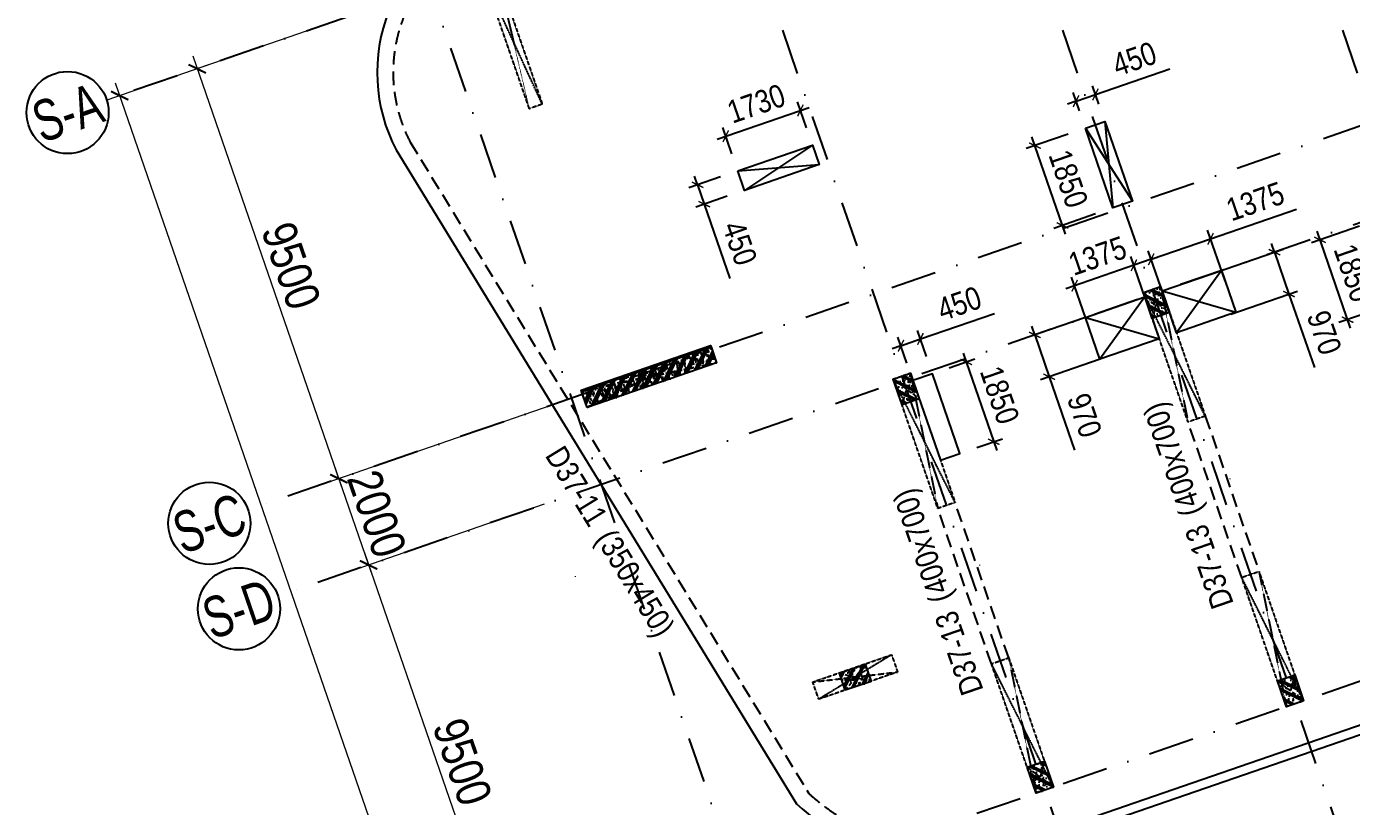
# Model space of a CAD drawing. Header units: millimetres. Extents: x -159515 to 1327256, y -225156 to 138737.
# Drawn here: x 619639 to 648669, y -15410 to 1680 of the extents above; entities that cross this region are included whole.
import ezdxf
from ezdxf.enums import TextEntityAlignment as Align

# ---------------------------------------------------------------- set-up
doc = ezdxf.new("R2010")
doc.units = ezdxf.units.MM
doc.header["$MEASUREMENT"] = 0
for name, pattern in [('DASHDOT', [1, 0.5, -0.25, 0, -0.25]), ('DASHED', [4.5, 3, -1.5]), ('HIDDEN', [0.375, 0.25, -0.125])]:
    doc.linetypes.add(name, pattern=pattern)
for name, color, linetype in [('ccu11-Khuat', 9, 'DASHED'), ('ccu11-Manh', 8, 'Continuous'), ('ccu11-Thay', 7, 'Continuous'), ('ccu12-Text', 31, 'Continuous'), ('KC2-DIM', 251, 'Continuous'), ('KT-Luoi truc South Tower', 8, 'DASHDOT'), ('ST_MBDV Cot vach 220805$0$AUDIT_I_220805193045-1', 50, 'Continuous'), ('ST_MBDV Cot vach 220805$0$AUDIT_I_220805193045-5', 6, 'Continuous'), ('Xref_ST_MBDV Cot vach 30.7.2022|Xref_ST_MBDV Cot vach 30.7.2022|Xref_ST_MBDV Cot vach 30.7.2022|Xref_ST_MBDV Cot vach 30.7.2022|KC-Betong', 6, 'Continuous')]:
    doc.layers.add(name, color=color, linetype=linetype)
doc.layers.add('ccu12-Tencaukien', color=9, linetype='Continuous', lineweight=15)
doc.layers.add('KT-Kich thuoc', color=159, linetype='Continuous', lineweight=18)
doc.styles.add('Arial Narrow', font='ARIALN.TTF')
doc.styles.add('ST_MBDV Cot vach 220805$0$HBA-Text', font='GOTHIC.TTF')
doc.dimstyles.new('ccu12-200', dxfattribs={"dimscale": 200, "dimtxt": 2.5, "dimasz": 1, "dimexe": 1, "dimexo": 2, "dimgap": 1, "dimtad": 1, "dimdec": 0, "dimrnd": 5, "dimdsep": 46, "dimtxsty": 'Arial Narrow', "dimblk": 'ARCHTICK', "dimcen": -1, "dimdle": 1, "dimclrd": 256, "dimclre": 256, "dimclrt": 3, "dimadec": 0, "dimazin": 2, "dimtfac": 0.1, "dimtdec": 0, "dimtmove": 0, "dimatfit": 1, "dimldrblk": 'ARCHTICK', "dimfxl": 1, "dimtvp": 0.833333, "dimtolj": 1, "dimtzin": 12, "dimarcsym": 0})
doc.dimstyles.new('CCU_1-300', dxfattribs={"dimscale": 300, "dimtxt": 2.5, "dimasz": 1, "dimexe": 1, "dimexo": 2, "dimgap": 0.5, "dimtad": 1, "dimdec": 0, "dimdsep": 46, "dimtxsty": 'Arial Narrow', "dimblk": 'ARCHTICK', "dimcen": -1, "dimdle": 1, "dimclrd": 256, "dimclre": 256, "dimclrt": 3, "dimadec": 0, "dimazin": 2, "dimtfac": 0.1, "dimtdec": 0, "dimtix": 1, "dimtmove": 2, "dimatfit": 1, "dimfxl": 1, "dimtvp": 0.833333, "dimtolj": 1, "dimtzin": 12, "dimarcsym": 0})

# ---------------------------------------------------------------- blocks, each defined once
blk = doc.blocks.new('_ArchTick')
at = {"color": 0, "const_width": 0.15}
blk.add_lwpolyline([(-0.5, -0.5), (0.5, 0.5)], dxfattribs=at)
blk = doc.blocks.new('*D422')
at = {"layer": 'Defpoints', "color": 0, "transparency": 16777216}
for p in [(-107244, 41911, 0), (-103322, 33214, 0), (-108556, 31407)]:
    blk.add_point(p, dxfattribs=at)
at = {"layer": 'KT-Kich thuoc', "lineweight": -2, "transparency": 16777216}
for p, q in [((-107811, 41715), (-111940, 40289)), ((-111755, 40671), (-108459, 31124)), ((-103889, 33019), (-108840, 31309))]:
    blk.add_line(p, q, dxfattribs=at)
at = {"layer": 'KT-Kich thuoc', "lineweight": -2, "transparency": 16777216, "xscale": 300, "yscale": 300, "zscale": 300}
for p, rotation in [((-111657, 40387), 109.0471379637702), ((-108556, 31407), 289.0471379637702)]:
    blk.add_blockref('_ArchTick', p, dxfattribs=dict(at, rotation=rotation))
at = {"layer": 'KT-Kich thuoc', "color": 3, "transparency": 16777216, "insert": (-109603, 36071), "char_height": 750, "attachment_point": 5, "rotation": 289.0471, "style": 'Arial Narrow'}
blk.add_mtext('\\A1;9500', dxfattribs=at)
blk = doc.blocks.new('*D423')
at = {"layer": 'Defpoints', "color": 0, "transparency": 16777216}
for p in [(-103491, 31041, 0), (-99707, 22296), (-104803, 20537)]:
    blk.add_point(p, dxfattribs=at)
at = {"layer": 'KT-Kich thuoc', "lineweight": -2, "transparency": 16777216}
for p, q in [((-104058, 30845), (-108187, 29419)), ((-108002, 29801), (-104706, 20253)), ((-100274, 22101), (-105087, 20439))]:
    blk.add_line(p, q, dxfattribs=at)
at = {"layer": 'KT-Kich thuoc', "lineweight": -2, "transparency": 16777216, "xscale": 300, "yscale": 300, "zscale": 300}
for p, rotation in [((-107904, 29517), 109.0471379637702), ((-104803, 20537), 289.0471379637702)]:
    blk.add_blockref('_ArchTick', p, dxfattribs=dict(at, rotation=rotation))
at = {"layer": 'KT-Kich thuoc', "color": 3, "transparency": 16777216, "insert": (-105850, 25201), "char_height": 750, "attachment_point": 5, "rotation": 289.0471, "style": 'Arial Narrow'}
blk.add_mtext('\\A1;9500', dxfattribs=at)
blk = doc.blocks.new('*D424')
at = {"layer": 'Defpoints', "color": 0, "transparency": 16777216}
for p in [(-104143, 32931, 0), (-103491, 31041, 0), (-107904, 29517)]:
    blk.add_point(p, dxfattribs=at)
at = {"layer": 'KT-Kich thuoc', "lineweight": -2, "transparency": 16777216}
for p, q in [((-104711, 32735), (-108840, 31310)), ((-108557, 31407), (-108654, 31691)), ((-108557, 31407), (-107904, 29517)), ((-104058, 30845), (-108187, 29419)), ((-107904, 29517), (-107806, 29233))]:
    blk.add_line(p, q, dxfattribs=at)
at = {"layer": 'KT-Kich thuoc', "lineweight": -2, "transparency": 16777216, "xscale": 300, "yscale": 300, "zscale": 300}
for p, rotation in [((-108557, 31407), 289.0471379637702), ((-107904, 29517), 109.0471379637702)]:
    blk.add_blockref('_ArchTick', p, dxfattribs=dict(at, rotation=rotation))
at = {"layer": 'KT-Kich thuoc', "color": 3, "transparency": 16777216, "insert": (-107726, 30636), "char_height": 750, "attachment_point": 5, "rotation": 289.0471, "style": 'Arial Narrow'}
blk.add_mtext('\\A1;2000', dxfattribs=at)
blk = doc.blocks.new('ST_MBDV Cot vach 220805$0$GRID-SYM-flat-103')
at = {"layer": 'ST_MBDV Cot vach 220805$0$AUDIT_I_220805193045-1'}
blk.add_circle((0, 0, 0), 900, dxfattribs=at)
at = {"layer": 'ST_MBDV Cot vach 220805$0$AUDIT_I_220805193045-1', "style": 'ST_MBDV Cot vach 220805$0$HBA-Text'}
blk.add_attdef('GRID', text='', height=900, rotation=19.0471, dxfattribs=at).set_placement((0, 0, 0), align=Align.MIDDLE_CENTER)
blk = doc.blocks.new('*D430')
at = {"layer": 'Defpoints', "color": 0, "transparency": 16777216}
for p in [(-110864, 40661, 0), (-91942, -3636), (-97678, -5616)]:
    blk.add_point(p, dxfattribs=at)
at = {"layer": 'KT-Kich thuoc', "lineweight": -2, "transparency": 16777216}
for p, q in [((-111431, 40465), (-113642, 39702)), ((-113456, 40083), (-97581, -5900)), ((-92509, -3831), (-97962, -5714))]:
    blk.add_line(p, q, dxfattribs=at)
at = {"layer": 'KT-Kich thuoc', "lineweight": -2, "transparency": 16777216, "xscale": 300, "yscale": 300, "zscale": 300}
for p, rotation in [((-113358, 39800), 109.0471379637702), ((-97678, -5616), 289.0471379637702)]:
    blk.add_blockref('_ArchTick', p, dxfattribs=dict(at, rotation=rotation))
at = {"layer": 'KT-Kich thuoc', "color": 3, "transparency": 16777216, "insert": (-105015, 17266), "char_height": 750, "attachment_point": 5, "rotation": 289.0471, "style": 'Arial Narrow'}
blk.add_mtext('\\A1;48047', dxfattribs=at)
blk = doc.blocks.new('*U192')
at = {"layer": 'ccu12-Tencaukien', "color": 8, "ltscale": 10000}
blk.add_line((361, -155), (354, -155), dxfattribs=at)
at = {"layer": 'ccu12-Text', "color": 2, "style": 'Arial Narrow', "width": 0.8}
blk.add_attdef('SH', text='', height=300, dxfattribs=at).set_placement((276, 6), align=Align.BOTTOM_RIGHT)
at = {"layer": 'ccu12-Text', "color": 31, "style": 'Arial Narrow', "width": 0.8}
for tag, p in [('(', (508, -75)), ('KT', (633, -75)), (')', (963, -75))]:
    blk.add_attdef(tag, text='', height=250, dxfattribs=at).set_placement(p, align=Align.BOTTOM_LEFT)
blk = doc.blocks.new('*D217')
at = {"layer": 'Defpoints', "color": 0, "transparency": 16777216}
for p in [(636595, -159), (636858, -921), (635222, -1485)]:
    blk.add_point(p, dxfattribs=at)
at = {"layer": 'KC2-DIM', "lineweight": -2, "transparency": 16777216}
for p, q in [((636727, -543), (636529, 30)), ((634770, -789), (636784, -94)), ((635092, -1107), (634894, -534))]:
    blk.add_line(p, q, dxfattribs=at)
at = {"layer": 'KC2-DIM', "lineweight": -2, "transparency": 16777216, "xscale": 200, "yscale": 200, "zscale": 200}
for p, rotation in [((636595, -159), 19.04713796592658), ((634959, -723), 199.0471379659266)]:
    blk.add_blockref('_ArchTick', p, dxfattribs=dict(at, rotation=rotation))
at = {"layer": 'KC2-DIM', "color": 3, "transparency": 16777216, "insert": (635628, -11), "char_height": 500, "attachment_point": 5, "rotation": 19.0471, "style": 'Arial Narrow'}
blk.add_mtext('\\A1;1730', dxfattribs=at)
blk = doc.blocks.new('*D218')
at = {"layer": 'Defpoints', "color": 0, "transparency": 16777216}
for p in [(635222, -1485), (635369, -1911), (634490, -2214)]:
    blk.add_point(p, dxfattribs=at)
at = {"layer": 'KC2-DIM', "lineweight": -2, "transparency": 16777216}
for p, q in [((634844, -1616), (634154, -1854)), ((634343, -1789), (634278, -1600)), ((634343, -1789), (634490, -2214)), ((634991, -2041), (634301, -2280)), ((634490, -2214), (635051, -3841))]:
    blk.add_line(p, q, dxfattribs=at)
at = {"layer": 'KC2-DIM', "lineweight": -2, "transparency": 16777216, "xscale": 200, "yscale": 200, "zscale": 200}
for p, rotation in [((634343, -1789), 289.0471379659198), ((634490, -2214), 109.0471379659198)]:
    blk.add_blockref('_ArchTick', p, dxfattribs=dict(at, rotation=rotation))
at = {"layer": 'KC2-DIM', "color": 3, "transparency": 16777216, "insert": (635266, -3068), "char_height": 500, "attachment_point": 5, "rotation": 289.0471, "style": 'Arial Narrow'}
blk.add_mtext('\\A1;450', dxfattribs=at)
blk = doc.blocks.new('*D219')
at = {"layer": 'Defpoints', "color": 0, "transparency": 16777216}
for p in [(639224, -5167), (639060, -6073, 0), (639486, -5926, 0)]:
    blk.add_point(p, dxfattribs=at)
at = {"layer": 'KC2-DIM', "lineweight": -2, "transparency": 16777216}
for p, q in [((639224, -5167), (640850, -4606)), ((638930, -5695), (638733, -5125)), ((638798, -5314), (639224, -5167)), ((639355, -5548), (639158, -4978)), ((638798, -5314), (638609, -5379))]:
    blk.add_line(p, q, dxfattribs=at)
at = {"layer": 'KC2-DIM', "lineweight": -2, "transparency": 16777216, "xscale": 200, "yscale": 200, "zscale": 200}
for p, rotation in [((638798, -5314), 19.04713796592388), ((639224, -5167), 199.0471379659238)]:
    blk.add_blockref('_ArchTick', p, dxfattribs=dict(at, rotation=rotation))
at = {"layer": 'KC2-DIM', "color": 3, "transparency": 16777216, "insert": (640077, -4391), "char_height": 500, "attachment_point": 5, "rotation": 19.0471, "style": 'Arial Narrow'}
blk.add_mtext('\\A1;450', dxfattribs=at)
blk = doc.blocks.new('*D220')
at = {"layer": 'Defpoints', "color": 0, "transparency": 16777216}
for p in [(639478, -5929, 0), (640832, -7419), (640082, -7678, 0)]:
    blk.add_point(p, dxfattribs=at)
at = {"layer": 'KC2-DIM', "lineweight": -2, "transparency": 16777216}
for p, q in [((640163, -5481), (640897, -7608)), ((639856, -5799), (640417, -5605)), ((640460, -7547), (641021, -7354))]:
    blk.add_line(p, q, dxfattribs=at)
at = {"layer": 'KC2-DIM', "lineweight": -2, "transparency": 16777216, "xscale": 200, "yscale": 200, "zscale": 200}
for p, rotation in [((640228, -5670), 109.0471379659247), ((640832, -7419), 289.0471379659247)]:
    blk.add_blockref('_ArchTick', p, dxfattribs=dict(at, rotation=rotation))
at = {"layer": 'KC2-DIM', "color": 3, "transparency": 16777216, "insert": (640960, -6396), "char_height": 500, "attachment_point": 5, "rotation": 289.0471, "style": 'Arial Narrow'}
blk.add_mtext('\\A1;1850', dxfattribs=at)
blk = doc.blocks.new('*D221')
at = {"layer": 'Defpoints', "color": 0, "transparency": 16777216}
for p in [(642603, -4001), (644282, -4650, 0), (642982, -5099, 0)]:
    blk.add_point(p, dxfattribs=at)
at = {"layer": 'KC2-DIM', "lineweight": -2, "transparency": 16777216}
for p, q in [((644151, -4272), (643837, -3363)), ((644091, -3487), (642414, -4066)), ((642851, -4721), (642538, -3811))]:
    blk.add_line(p, q, dxfattribs=at)
at = {"layer": 'KC2-DIM', "lineweight": -2, "transparency": 16777216, "xscale": 200, "yscale": 200, "zscale": 200}
for p, rotation in [((643902, -3552), 19.04713796592421), ((642603, -4001), 199.0471379659242)]:
    blk.add_blockref('_ArchTick', p, dxfattribs=dict(at, rotation=rotation))
at = {"layer": 'KC2-DIM', "color": 3, "transparency": 16777216, "insert": (643104, -3346), "char_height": 500, "attachment_point": 5, "rotation": 19.0471, "style": 'Arial Narrow'}
blk.add_mtext('\\A1;1375', dxfattribs=at)
blk = doc.blocks.new('*D222')
at = {"layer": 'Defpoints', "color": 0, "transparency": 16777216}
for p in [(645581, -2973), (646030, -4274), (644730, -4723, 0)]:
    blk.add_point(p, dxfattribs=at)
at = {"layer": 'KC2-DIM', "lineweight": -2, "transparency": 16777216}
for p, q in [((645581, -2973), (647461, -2324)), ((645899, -3896), (645515, -2784)), ((644281, -3421), (645581, -2973)), ((644281, -3421), (644092, -3487)), ((644599, -4345), (644215, -3232))]:
    blk.add_line(p, q, dxfattribs=at)
at = {"layer": 'KC2-DIM', "lineweight": -2, "transparency": 16777216, "xscale": 200, "yscale": 200, "zscale": 200}
for p, rotation in [((645581, -2973), 199.0434655919192), ((644281, -3421), 19.04346559191923)]:
    blk.add_blockref('_ArchTick', p, dxfattribs=dict(at, rotation=rotation))
at = {"layer": 'KC2-DIM', "color": 3, "transparency": 16777216, "insert": (646561, -2153), "char_height": 500, "attachment_point": 5, "rotation": 19.0435, "style": 'Arial Narrow'}
blk.add_mtext('\\A1;1375', dxfattribs=at)
blk = doc.blocks.new('*D223')
at = {"layer": 'Defpoints', "color": 0, "transparency": 16777216}
for p in [(643220, -4564, 0), (643537, -5480, 0), (642046, -5995)]:
    blk.add_point(p, dxfattribs=at)
at = {"layer": 'KC2-DIM', "lineweight": -2, "transparency": 16777216}
for p, q in [((642842, -4694), (641541, -5143)), ((641730, -5078), (641664, -4889)), ((641730, -5078), (642046, -5995)), ((643159, -5611), (641857, -6060)), ((642046, -5995), (642602, -7606))]:
    blk.add_line(p, q, dxfattribs=at)
at = {"layer": 'KC2-DIM', "lineweight": -2, "transparency": 16777216, "xscale": 200, "yscale": 200, "zscale": 200}
for p, rotation in [((641730, -5078), 289.0434655932223), ((642046, -5995), 109.0434655932223)]:
    blk.add_blockref('_ArchTick', p, dxfattribs=dict(at, rotation=rotation))
at = {"layer": 'KC2-DIM', "color": 3, "transparency": 16777216, "insert": (642820, -6841), "char_height": 500, "attachment_point": 5, "rotation": 289.0435, "style": 'Arial Narrow'}
blk.add_mtext('\\A1;970', dxfattribs=at)
blk = doc.blocks.new('*D224')
at = {"layer": 'Defpoints', "color": 0, "transparency": 16777216}
for p in [(645333, -3835), (647299, -4182), (645649, -4751)]:
    blk.add_point(p, dxfattribs=at)
at = {"layer": 'KC2-DIM', "lineweight": -2, "transparency": 16777216}
for p, q in [((646982, -3265), (646917, -3076)), ((645711, -3704), (647171, -3200)), ((646982, -3265), (647299, -4182)), ((646027, -4621), (647488, -4117)), ((647299, -4182), (647855, -5793))]:
    blk.add_line(p, q, dxfattribs=at)
at = {"layer": 'KC2-DIM', "lineweight": -2, "transparency": 16777216, "xscale": 200, "yscale": 200, "zscale": 200}
for p, rotation in [((646982, -3265), 289.0387238998383), ((647299, -4182), 109.0387238998384)]:
    blk.add_blockref('_ArchTick', p, dxfattribs=dict(at, rotation=rotation))
at = {"layer": 'KC2-DIM', "color": 3, "transparency": 16777216, "insert": (648072, -5028), "char_height": 500, "attachment_point": 5, "rotation": 289.0387, "style": 'Arial Narrow'}
blk.add_mtext('\\A1;970', dxfattribs=at)
blk = doc.blocks.new('*D225')
at = {"layer": 'Defpoints', "color": 0, "transparency": 16777216}
for p in [(649222, -2566, 0), (647979, -2995), (649826, -4314, 0)]:
    blk.add_point(p, dxfattribs=at)
at = {"layer": 'KC2-DIM', "lineweight": -2, "transparency": 16777216}
for p, q in [((648844, -2696), (647790, -3060)), ((648648, -4933), (647914, -2806)), ((649448, -4445), (648394, -4809))]:
    blk.add_line(p, q, dxfattribs=at)
at = {"layer": 'KC2-DIM', "lineweight": -2, "transparency": 16777216, "xscale": 200, "yscale": 200, "zscale": 200}
for p, rotation in [((647979, -2995), 109.047137965923), ((648583, -4744), 289.047137965923)]:
    blk.add_blockref('_ArchTick', p, dxfattribs=dict(at, rotation=rotation))
at = {"layer": 'KC2-DIM', "color": 3, "transparency": 16777216, "insert": (648711, -3721), "char_height": 500, "attachment_point": 5, "rotation": 289.0471, "style": 'Arial Narrow'}
blk.add_mtext('\\A1;1850', dxfattribs=at)
blk = doc.blocks.new('*U216')
h = blk.add_hatch()
h.set_pattern_fill('VATLIEU04', color=250, scale=40, style=0, pattern_type=2)
h.set_pattern_definition([(50, (-580, 3050), (286.904, -25.101), [30, -330]), (355, (-580, 3050), (-55.5, 300.877), [24, -264]), (100.451, (-556.1, 3047.9), (231.404, 275.776), [25.496, -280.457]), (46.184, (-580, 3130), (426.896, -66.208), [45, -495]), (96.636, (-544.43, 3124.5), (373.865, 389.647), [38.244, -420.685]), (351.184, (-580, 3130), (373.865, 389.65), [36, -396]), (21, (-540, 3110), (238.763, -161.048), [30, -330]), (326, (-540, 3110), (97.326, 290.06), [24, -264]), (71.451, (-520.1, 3096.58), (336.09, 129.012), [25.496, -280.457]), (37.5, (-580, 3050), (4.864, 133.1575), [0, -260.8, 0, -268, 0, -265]), (7.5, (-580, 3050), (105.228, 157.7647), [0, -152.8, 0, -254.8, 0, -101]), (327.5, (-669.2, 3050), (213.529, -9.022), [0, -100, 0, -312, 0, -414]), (317.5, (-709.2, 3050), (233.274, 40.042), [0, -130, 0, -207.2, 0, -294]), (45, (-580, 3050), (-120.208, 120.208), []), (45, (-580, 3099), (-120.208, 120.208), [])])
h.paths.add_polyline_path([(-475, -475), (-105, -475), (-105, 2525), (-475, 2525)])
at = {"color": 6, "ltscale": 0.25}
blk.add_lwpolyline([(-475, -475), (-105, -475), (-105, 2525), (-475, 2525)], close=True, dxfattribs=at)
at = {"layer": 'Defpoints', "linetype": 'ByBlock', "ltscale": 30}
for p, q in [((-105, -475), (-475, 2525)), ((-475, -475), (-105, 2525))]:
    blk.add_line(p, q, dxfattribs=at)
blk = doc.blocks.new('*U210')
h = blk.add_hatch()
h.set_pattern_fill('VATLIEU04', color=250, scale=40, style=0, pattern_type=2)
h.set_pattern_definition([(50, (-550, 650.03), (286.904, -25.1), [30, -330]), (355, (-550, 650.03), (-55.5, 300.88), [24, -264]), (100.451, (-526.1, 647.93), (231.404, 275.776), [25.496, -280.457]), (46.184, (-550, 730.03), (426.9, -66.21), [45, -495]), (96.636, (-514.43, 724.5), (373.87, 389.65), [38.24, -420.69]), (351.184, (-550, 730.03), (373.86, 389.65), [36, -396]), (21, (-510, 710.03), (238.763, -161.048), [30, -330]), (326, (-510, 710.03), (97.326, 290.06), [24, -264]), (71.451, (-490.1, 696.6), (336.09, 129.01), [25.496, -280.457]), (37.5, (-550, 650.03), (4.864, 133.1575), [0, -260.8, 0, -268, 0, -265]), (7.5, (-550, 650.03), (105.228, 157.765), [0, -152.8, 0, -254.8, 0, -101]), (327.5, (-639.2, 650.03), (213.529, -9.022), [0, -100, 0, -312, 0, -414]), (317.5, (-679.2, 650.03), (233.274, 40.042), [0, -130, 0, -207.2, 0, -294]), (45, (-550, 650.03), (-120.208, 120.208), []), (45, (-550, 699.03), (-120.208, 120.208), [])])
h.paths.add_polyline_path([(-475, -475), (-75, -475), (-75, 125), (-475, 125)])
at = {"color": 6, "ltscale": 0.25}
blk.add_lwpolyline([(-475, -475), (-75, -475), (-75, 125), (-475, 125)], close=True, dxfattribs=at)
at = {"layer": 'Defpoints', "linetype": 'ByBlock', "ltscale": 30}
for p, q in [((-75, -475), (-475, 125)), ((-475, -475), (-75, 125))]:
    blk.add_line(p, q, dxfattribs=at)
blk = doc.blocks.new('*U208')
h = blk.add_hatch()
h.set_pattern_fill('VATLIEU04', color=250, scale=40, style=0, pattern_type=2)
h.set_pattern_definition([(50, (-550, 650.03), (286.904, -25.1), [30, -330]), (355, (-550, 650.03), (-55.5, 300.88), [24, -264]), (100.451, (-526.1, 647.93), (231.404, 275.776), [25.496, -280.457]), (46.184, (-550, 730.03), (426.9, -66.21), [45, -495]), (96.636, (-514.43, 724.5), (373.87, 389.65), [38.24, -420.69]), (351.184, (-550, 730.03), (373.86, 389.65), [36, -396]), (21, (-510, 710.03), (238.763, -161.048), [30, -330]), (326, (-510, 710.03), (97.326, 290.06), [24, -264]), (71.451, (-490.1, 696.6), (336.09, 129.01), [25.496, -280.457]), (37.5, (-550, 650.03), (4.864, 133.1575), [0, -260.8, 0, -268, 0, -265]), (7.5, (-550, 650.03), (105.228, 157.765), [0, -152.8, 0, -254.8, 0, -101]), (327.5, (-639.2, 650.03), (213.529, -9.022), [0, -100, 0, -312, 0, -414]), (317.5, (-679.2, 650.03), (233.274, 40.042), [0, -130, 0, -207.2, 0, -294]), (45, (-550, 650.03), (-120.208, 120.208), []), (45, (-550, 699.03), (-120.208, 120.208), [])])
h.paths.add_polyline_path([(-475, -475), (-75, -475), (-75, 125), (-475, 125)])
at = {"color": 6, "ltscale": 0.25}
blk.add_lwpolyline([(-475, -475), (-75, -475), (-75, 125), (-475, 125)], close=True, dxfattribs=at)
at = {"layer": 'Defpoints', "linetype": 'ByBlock', "ltscale": 30}
for p, q in [((-75, -475), (-475, 125)), ((-475, -475), (-75, 125))]:
    blk.add_line(p, q, dxfattribs=at)
blk = doc.blocks.new('*U197')
h = blk.add_hatch()
h.set_pattern_fill('VATLIEU04', color=250, scale=40, style=0, pattern_type=2)
h.set_pattern_definition([(50, (-550, 650.2), (286.904, -25.1), [30, -330]), (355, (-550, 650.2), (-55.5, 300.88), [24, -264]), (100.451, (-526.1, 648.1), (231.404, 275.776), [25.496, -280.457]), (46.184, (-550, 730.2), (426.9, -66.21), [45, -495]), (96.636, (-514.43, 724.67), (373.87, 389.65), [38.24, -420.69]), (351.184, (-550, 730.2), (373.86, 389.65), [36, -396]), (21, (-510, 710.2), (238.763, -161.048), [30, -330]), (326, (-510, 710.2), (97.326, 290.06), [24, -264]), (71.451, (-490.1, 696.77), (336.09, 129.01), [25.496, -280.457]), (37.5, (-550, 650.19), (4.864, 133.1575), [0, -260.8, 0, -268, 0, -265]), (7.5, (-550, 650.19), (105.228, 157.765), [0, -152.8, 0, -254.8, 0, -101]), (327.5, (-639.2, 650.19), (213.529, -9.022), [0, -100, 0, -312, 0, -414]), (317.5, (-679.2, 650.2), (233.274, 40.042), [0, -130, 0, -207.2, 0, -294]), (45, (-550, 650.19), (-120.208, 120.208), []), (45, (-550, 699.19), (-120.208, 120.208), [])])
h.paths.add_polyline_path([(-475, -475), (-75, -475), (-75, 125), (-475, 125)])
at = {"color": 6, "ltscale": 0.25}
blk.add_lwpolyline([(-475, -475), (-75, -475), (-75, 125), (-475, 125)], close=True, dxfattribs=at)
at = {"layer": 'Defpoints', "linetype": 'ByBlock', "ltscale": 30}
for p, q in [((-75, -475), (-475, 125)), ((-475, -475), (-75, 125))]:
    blk.add_line(p, q, dxfattribs=at)
blk = doc.blocks.new('*U391')
at = {"color": 6, "linetype": 'HIDDEN', "ltscale": 10}
for p, q in [((-75, 2525), (-475, -475)), ((-75, -475), (-475, 2525))]:
    blk.add_line(p, q, dxfattribs=at)
blk.add_lwpolyline([(-475, -475), (-75, -475), (-75, 2525), (-475, 2525)], close=True, dxfattribs=at)
blk = doc.blocks.new('*U951')
h = blk.add_hatch()
h.set_pattern_fill('VATLIEU04', color=250, scale=40, style=0, pattern_type=2)
h.set_pattern_definition([(50, (-550, 3050), (286.904, -25.101), [30, -330]), (355, (-550, 3050), (-55.5, 300.877), [24, -264]), (100.451, (-526.1, 3047.9), (231.404, 275.776), [25.496, -280.457]), (46.184, (-550, 3130), (426.896, -66.208), [45, -495]), (96.636, (-514.43, 3124.5), (373.865, 389.647), [38.244, -420.685]), (351.184, (-550, 3130), (373.865, 389.65), [36, -396]), (21, (-510, 3110), (238.763, -161.048), [30, -330]), (326, (-510, 3110), (97.326, 290.06), [24, -264]), (71.451, (-490.1, 3096.58), (336.09, 129.012), [25.496, -280.457]), (37.5, (-550, 3050), (4.864, 133.1575), [0, -260.8, 0, -268, 0, -265]), (7.5, (-550, 3050), (105.228, 157.7647), [0, -152.8, 0, -254.8, 0, -101]), (327.5, (-639.2, 3050), (213.529, -9.022), [0, -100, 0, -312, 0, -414]), (317.5, (-679.2, 3050), (233.274, 40.042), [0, -130, 0, -207.2, 0, -294]), (45, (-550, 3050), (-120.208, 120.208), []), (45, (-550, 3099), (-120.208, 120.208), [])])
h.paths.add_polyline_path([(-475, -475), (-75, -475), (-75, 2525), (-475, 2525)])
at = {"color": 6, "ltscale": 0.25}
blk.add_lwpolyline([(-475, -475), (-75, -475), (-75, 2525), (-475, 2525)], close=True, dxfattribs=at)
at = {"layer": 'Defpoints', "linetype": 'ByBlock', "ltscale": 30}
for p, q in [((-75, -475), (-475, 2525)), ((-475, -475), (-75, 2525))]:
    blk.add_line(p, q, dxfattribs=at)
blk = doc.blocks.new('*U377')
at = {"color": 6, "linetype": 'HIDDEN', "ltscale": 10}
for p, q in [((-175, 2525), (-475, -475)), ((-175, -475), (-475, 2525))]:
    blk.add_line(p, q, dxfattribs=at)
blk.add_lwpolyline([(-475, -475), (-175, -475), (-175, 2525), (-475, 2525)], close=True, dxfattribs=at)
blk = doc.blocks.new('*U372')
at = {"color": 6, "linetype": 'HIDDEN', "ltscale": 10}
for p, q in [((-75, 1352), (-475, -475)), ((-75, -475), (-475, 1352))]:
    blk.add_line(p, q, dxfattribs=at)
blk.add_lwpolyline([(-475, -475), (-75, -475), (-75, 1352), (-475, 1352)], close=True, dxfattribs=at)
blk = doc.blocks.new('*U374')
at = {"color": 6, "linetype": 'HIDDEN', "ltscale": 10}
for p, q in [((-75, 2525), (-475, -475)), ((-75, -475), (-475, 2525))]:
    blk.add_line(p, q, dxfattribs=at)
blk.add_lwpolyline([(-475, -475), (-75, -475), (-75, 2525), (-475, 2525)], close=True, dxfattribs=at)
blk = doc.blocks.new('*U395')
at = {"color": 6, "linetype": 'HIDDEN', "ltscale": 10}
for p, q in [((-75, 2525), (-475, -475)), ((-75, -475), (-475, 2525))]:
    blk.add_line(p, q, dxfattribs=at)
blk.add_lwpolyline([(-475, -475), (-75, -475), (-75, 2525), (-475, 2525)], close=True, dxfattribs=at)
blk = doc.blocks.new('*U392')
at = {"color": 6, "linetype": 'HIDDEN', "ltscale": 10}
for p, q in [((-75, 2525), (-475, -475)), ((-75, -475), (-475, 2525))]:
    blk.add_line(p, q, dxfattribs=at)
blk.add_lwpolyline([(-475, -475), (-75, -475), (-75, 2525), (-475, 2525)], close=True, dxfattribs=at)
blk = doc.blocks.new('MBCV-T37')
at = {"layer": 'ST_MBDV Cot vach 220805$0$AUDIT_I_220805193045-5', "linetype": 'ByBlock'}
for name, p, xscale, rotation in [('*U208', (-56552, 17719, 0), -1.000000000000001, 199.0471379540016), ('*U210', (-62035, 15826, 0), -1.000000000000001, 199.0471379540016), ('*U197', (-63393, 9903, 0), -1, 289.0471379540016), ('*U197', (-53615, 9212, 0), -1.000000000000001, 199.0471379540016), ('*U197', (-59098, 7319, 0), -1.000000000000001, 199.0471379540016)]:
    blk.add_blockref(name, p, dxfattribs=dict(at, xscale=xscale, rotation=rotation))
at = {"layer": 'ST_MBDV Cot vach 220805$0$AUDIT_I_220805193045-5', "linetype": 'ByBlock', "extrusion": (-1.72044e-08, -5.9383e-09, 1), "xscale": -1, "rotation": 289.0507796949594}
blk.add_blockref('*U216', (-69049, 16102, 0), dxfattribs=at)
at = {"layer": 'Xref_ST_MBDV Cot vach 30.7.2022|Xref_ST_MBDV Cot vach 30.7.2022|Xref_ST_MBDV Cot vach 30.7.2022|Xref_ST_MBDV Cot vach 30.7.2022|KC-Betong', "linetype": 'ByBlock'}
for name, p, xscale, rotation in [('*U377', (-70984, 24585, 0), -1.000000000000001, 199.0471379540016), ('*U374', (-56552, 17719, 0), -1.000000000000001, 199.0471379540016), ('*U391', (-62035, 15826, 0), -1.000000000000001, 199.0471379540016), ('*U395', (-54398, 11480, 0), -1.000000000000001, 199.0471379540016), ('*U372', (-63975, 9708, 0), -1, 289.0471379540017), ('*U392', (-59881, 9587, 0), -1.000000000000001, 199.0471379540016)]:
    blk.add_blockref(name, p, dxfattribs=dict(at, xscale=xscale, rotation=rotation))
at = {"layer": 'Xref_ST_MBDV Cot vach 30.7.2022|Xref_ST_MBDV Cot vach 30.7.2022|Xref_ST_MBDV Cot vach 30.7.2022|Xref_ST_MBDV Cot vach 30.7.2022|KC-Betong', "linetype": 'ByBlock', "extrusion": (-1.72044e-08, -5.9383e-09, 1), "xscale": -1, "rotation": 289.0507796949594}
blk.add_blockref('*U951', (-69049, 16102, 0), dxfattribs=at)
blk = doc.blocks.new('mbkc-t37')
at = {"elevation": 0}
for points in [[(-26286, 27544), (-26287, 27544), (-28875, 34908, 0.338337), (-32749, 36444), (-62185, 26289, 0.459457), (-64225, 21139), (-55456, 6813, 0.279689), (-50490, 5781), (-27772, 13619, 0.204279), (-27706, 13740), (-27482, 14770, -0.275412), (-26755, 15571), (-22342, 17089, -0.414195), (-21181, 16524), (-12852, -7567, 0.319754), (-8032, -11000), (37106, -11000, 0.36531), (42072, -6689, 0.102434), (42063, -5068), (39621, 6403, 0.132611), (38155, 9202, 0.066499), (37024, 10116, 0.137615), (34943, 10700), (9300, 10700)], [(-53502, 5908, 0.161195), (-50556, 5970), (-27901, 13786), (-27678, 14811, -0.274307), (-26816, 15761), (-22407, 17278, -0.414153), (-20992, 16589), (-12663, -7501, 0.319754), (-8032, -10800), (37104, -10800, 0.151467), (39864, -9900)]]:
    blk.add_lwpolyline(points, format="xyb", dxfattribs=at)
at = {"layer": 'ccu11-Khuat', "ltscale": 100}
for p, q in [((-45702, 11774, 0), (-46877, 15177, 0)), ((-46499, 15308, 0), (-45324, 11905, 0)), ((-50807, 10012, 0), (-51982, 13415, 0)), ((-51185, 9881, 0), (-52360, 13284, 0))]:
    blk.add_line(p, q, dxfattribs=at)
at = {"layer": 'ccu11-Khuat', "ltscale": 100, "elevation": 0}
blk.add_lwpolyline([(-64022, 24492), (-63805, 24567, 0.263916), (-63920, 21312), (-55183, 7037, 0.122661), (-53253, 5994), (-53502, 5908)], format="xyb", dxfattribs=at)
at = {"layer": 'ccu11-Manh'}
for p, q in [((-49127, 21615, 0), (-48098, 20014, 0)), ((-48702, 21762, 0), (-48523, 19867, 0)), ((-55108, 21243, 0), (-56596, 20253, 0)), ((-56743, 20679, 0), (-54961, 20818, 0)), ((-46146, 18498, 0), (-47129, 17132, 0)), ((-47445, 18049, 0), (-45829, 17581, 0)), ((-47824, 17918, 0), (-48807, 16553, 0)), ((-49123, 17470, 0), (-47508, 17002, 0))]:
    blk.add_line(p, q, dxfattribs=at)
at = {"layer": 'ccu11-Thay', "elevation": 0}
for points in [[(-49127, 21615), (-48702, 21762), (-48098, 20014), (-48523, 19867), (-49127, 21615)], [(-56743, 20679), (-55108, 21243), (-54961, 20818), (-56596, 20253), (-56743, 20679)], [(-47445, 18049), (-46146, 18498), (-45829, 17581), (-47129, 17132), (-47445, 18049)], [(-49123, 17470), (-47824, 17918), (-47508, 17002), (-48807, 16553), (-49123, 17470)], [(-52301, 14342), (-51876, 14489), (-52480, 16237), (-52905, 16091), (-52301, 14342)]]:
    blk.add_lwpolyline(points, dxfattribs=at)
at = {"layer": 'ccu11-Khuat'}
blk.add_blockref('MBCV-T37', (9300, 0, 0), dxfattribs=at)
blk = doc.blocks.new('*D336')
at = {"layer": 'Defpoints', "color": 0, "transparency": 16777216}
for p in [(642839, -549), (641733, -930), (643442, -2297)]:
    blk.add_point(p, dxfattribs=at)
at = {"layer": 'KC2-DIM', "lineweight": -2, "transparency": 16777216}
for p, q in [((642460, -679), (641544, -995)), ((642402, -2868), (641668, -741)), ((643064, -2428), (642148, -2744))]:
    blk.add_line(p, q, dxfattribs=at)
at = {"layer": 'KC2-DIM', "lineweight": -2, "transparency": 16777216, "xscale": 200, "yscale": 200, "zscale": 200}
for p, rotation in [((641733, -930), 109.0471379659228), ((642337, -2679), 289.0471379659228)]:
    blk.add_blockref('_ArchTick', p, dxfattribs=dict(at, rotation=rotation))
at = {"layer": 'KC2-DIM', "color": 3, "transparency": 16777216, "insert": (642465, -1656), "char_height": 500, "attachment_point": 5, "rotation": 289.0471, "style": 'Arial Narrow'}
blk.add_mtext('\\A1;1850', dxfattribs=at)
blk = doc.blocks.new('*D337')
at = {"layer": 'Defpoints', "color": 0, "transparency": 16777216}
for p in [(643059, 191), (642839, -549), (643264, -402)]:
    blk.add_point(p, dxfattribs=at)
at = {"layer": 'KC2-DIM', "lineweight": -2, "transparency": 16777216}
for p, q in [((643059, 191), (644686, 753)), ((643133, -24), (642994, 380)), ((642634, 45), (642445, -21)), ((642708, -170), (642569, 234)), ((642634, 45), (643059, 191))]:
    blk.add_line(p, q, dxfattribs=at)
at = {"layer": 'KC2-DIM', "lineweight": -2, "transparency": 16777216, "xscale": 200, "yscale": 200, "zscale": 200}
for p, rotation in [((643059, 191), 199.0471379659205), ((642634, 45), 19.04713796592045)]:
    blk.add_blockref('_ArchTick', p, dxfattribs=dict(at, rotation=rotation))
at = {"layer": 'KC2-DIM', "color": 3, "transparency": 16777216, "insert": (643913, 968), "char_height": 500, "attachment_point": 5, "rotation": 19.0471, "style": 'Arial Narrow'}
blk.add_mtext('\\A1;450', dxfattribs=at)
blk = doc.blocks.new('*U263')
at = {"layer": 'ccu12-Tencaukien', "color": 8, "ltscale": 10000}
blk.add_line((361, -155), (354, -155), dxfattribs=at)
at = {"layer": 'ccu12-Text', "color": 2, "style": 'Arial Narrow', "width": 0.8}
blk.add_attdef('SH', text='', height=300, dxfattribs=at).set_placement((276, 6), align=Align.BOTTOM_RIGHT)
at = {"layer": 'ccu12-Text', "color": 31, "style": 'Arial Narrow', "width": 0.8}
for tag, p in [('(', (508, -75)), ('KT', (633, -75)), (')', (963, -75))]:
    blk.add_attdef(tag, text='', height=250, dxfattribs=at).set_placement(p, align=Align.BOTTOM_LEFT)
blk = doc.blocks.new('Asix South Tower')
at = {"layer": 'KT-Luoi truc South Tower', "ltscale": 2000}
for p, q in [((-45928.1, 63080), (-113358.3, 39799.9)), ((-91137.3, 54471), (-72972, 1855.8)), ((-96619.8, 52578.2), (-78454.5, -37)), ((-102102.2, 50685.3), (-83937, -1929.8)), ((-108719, 48400.9), (-90553.7, -4214.3)), ((-67132.6, 45709), (-110541.5, 30722.1)), ((-66479.9, 43818.5), (-109888.9, 28831.6)), ((-63379.6, 34838.6), (-106788.6, 19851.7))]:
    blk.add_line(p, q, dxfattribs=at)
at = {"layer": 'KT-Kich thuoc'}
ref = blk.add_blockref('ST_MBDV Cot vach 220805$0$GRID-SYM-flat-103', (-114499.2, 39428.2), dxfattribs=at)
ref.add_attrib('GRID', 'S-A', dxfattribs={"layer": 'ST_MBDV Cot vach 220805$0$AUDIT_I_220805193045-1', "height": 900, "rotation": 19, "style": 'ST_MBDV Cot vach 220805$0$HBA-Text', "width": 0.75}).set_placement((-114499.2, 39428.2, 0), align=Align.MIDDLE_CENTER)
ref = blk.add_blockref('ST_MBDV Cot vach 220805$0$GRID-SYM-flat-103', (-111392.3, 30428.4, 0), dxfattribs=at)
ref.add_attrib('GRID', 'S-C', dxfattribs={"layer": 'ST_MBDV Cot vach 220805$0$AUDIT_I_220805193045-1', "height": 900, "rotation": 19, "style": 'ST_MBDV Cot vach 220805$0$HBA-Text', "width": 0.75}).set_placement((-111392.3, 30428.4, 0), align=Align.MIDDLE_CENTER)
ref = blk.add_blockref('ST_MBDV Cot vach 220805$0$GRID-SYM-flat-103', (-110745.1, 28554.5, 0), dxfattribs=at)
ref.add_attrib('GRID', 'S-D', dxfattribs={"layer": 'ST_MBDV Cot vach 220805$0$AUDIT_I_220805193045-1', "height": 900, "rotation": 19, "style": 'ST_MBDV Cot vach 220805$0$HBA-Text', "width": 0.75}).set_placement((-110745.1, 28554.5, 0), align=Align.MIDDLE_CENTER)
for base, p1, p2, picture, middle in [((-108556.5, 31407.3), (-107243.8, 41910.9, 0), (-103322.2, 33214.4, 0), '*D422', (-109602.9, 36071.2)), ((-97678.5, -5616.2), (-110863.9, 40661.1, 0), (-91942.1, -3635.7), '*D430', (-105014.6, 17265.8)), ((-107903.8, 29516.9), (-104143.5, 32931, 0), (-103490.8, 31040.5, 0), '*D424', (-107726.4, 30636.1)), ((-104803.5, 20536.9), (-103490.8, 31040.5, 0), (-99707.3, 22296.4), '*D423', (-105849.9, 25200.8))]:
    dim = blk.add_linear_dim(base=base, p1=p1, p2=p2, angle=109.04714, dimstyle='CCU_1-300', dxfattribs=at)
    dim.commit()
    dim.dimension.update_dxf_attribs({"geometry": picture, "text_midpoint": middle})

msp = doc.modelspace()

# ---------------------------------------------------------------- block references
msp.add_blockref('mbkc-t37', (691965.6, -22163.9, 0))
at = {"layer": 'ccu12-Tencaukien', "extrusion": (7.83226e-07, 7.34415e-07, 1)}
ref = msp.add_blockref('*U263', (645704.6, -8870.8, 0.5), dxfattribs=dict(at, xscale=1.815893337873055, yscale=1.815893337873055, zscale=1.815893337873055, rotation=88.5718110349345))
ref.add_attrib('KT', '(400x700)', dxfattribs={"color": 31, "extrusion": (7.83226e-07, 7.34415e-07, 1), "height": 500, "rotation": 109.03488, "style": 'Arial Narrow'}).set_placement((645548.3, -8897.3, 0.5), align=Align.BOTTOM_LEFT)
ref.add_attrib('SH', 'D37-13', dxfattribs={"color": 2, "extrusion": (7.83226e-07, 7.34415e-07, 1), "height": 500, "rotation": 109.03488, "style": 'Arial Narrow'}).set_placement((645623, -9141.2, 0.5), align=Align.BOTTOM_RIGHT)
at = {"layer": 'ccu12-Tencaukien', "extrusion": (-6.06715e-07, -8.85836e-07, 1)}
ref = msp.add_blockref('*U192', (631818.6, -9681, -0.4), dxfattribs=dict(at, xscale=1.815893337873053, yscale=1.815893337873053, zscale=1.815893337873053, rotation=281.0064109375518))
ref.add_attrib('KT', '(350x450)', dxfattribs={"color": 31, "extrusion": (-6.06715e-07, -8.85836e-07, 1), "height": 500, "rotation": 301.46948, "style": 'Arial Narrow'}).set_placement((631965.5, -9621.4, -0.4), align=Align.BOTTOM_LEFT)
ref.add_attrib('SH', 'D37-11', dxfattribs={"color": 2, "extrusion": (-6.06715e-07, -8.85836e-07, 1), "height": 500, "rotation": 301.46948, "style": 'Arial Narrow'}).set_placement((631840, -9399.3, -0.4), align=Align.BOTTOM_RIGHT)
at = {"layer": 'ccu12-Tencaukien', "extrusion": (7.83226e-07, 7.34415e-07, 1)}
ref = msp.add_blockref('*U263', (640222.1, -10763.6, 0.5), dxfattribs=dict(at, xscale=1.815893337873055, yscale=1.815893337873055, zscale=1.815893337873055, rotation=88.5718110349345))
ref.add_attrib('KT', '(400x700)', dxfattribs={"color": 31, "extrusion": (7.83226e-07, 7.34415e-07, 1), "height": 500, "rotation": 109.03488, "style": 'Arial Narrow'}).set_placement((640065.8, -10790.1, 0.5), align=Align.BOTTOM_LEFT)
ref.add_attrib('SH', 'D37-13', dxfattribs={"color": 2, "extrusion": (7.83226e-07, 7.34415e-07, 1), "height": 500, "rotation": 109.03488, "style": 'Arial Narrow'}).set_placement((640140.6, -11034, 0.5), align=Align.BOTTOM_RIGHT)
at = {"layer": 'KT-Kich thuoc'}
msp.add_blockref('Asix South Tower', (735038.2, -39634.4), dxfattribs=at)

# ---------------------------------------------------------------- dimensions: what is measured, and where the dimension line sits
at = {"layer": 'KC2-DIM'}
for p1, p2, distance, picture, middle in [((642838.6, -548.5), (643263.8, -401.7), 627.4, '*D337', (643912.9, 967.8)), ((635222.3, -1485.4), (636857.6, -920.8), 806.2, '*D217', (635628.3, -10.7)), ((643442.3, -2297.2), (642838.6, -548.5), 1169.4, '*D336', (642465.4, -1655.9)), ((635222.3, -1485.4), (635369.1, -1910.6), -930.3, '*D218', (635266.2, -3068)), ((644729.9, -4723.2, 0), (646029.9, -4274.5), 1377.2, '*D222', (646561.1, -2152.5)), ((649825.7, -4314.5, 0), (649222, -2565.7, 0), 1315.1, '*D225', (648711.1, -3720.7)), ((645332.6, -3834.5), (645648.9, -4751.3), 1745.3, '*D224', (648072.4, -5028.2)), ((639060.4, -6073.3, 0), (639485.7, -5926.5, 0), 803.2, '*D219', (640077.3, -4390.8)), ((643220.3, -4563.6, 0), (643536.8, -5480.4, 0), -1577, '*D223', (642819.7, -6841)), ((639478, -5929.1, 0), (640081.8, -7677.8, 0), 793.3, '*D220', (640960.1, -6396))]:
    dim = msp.add_aligned_dim(p1=p1, p2=p2, distance=distance, dimstyle='ccu12-200', dxfattribs=at)
    dim.commit()
    dim.dimension.update_dxf_attribs({"geometry": picture, "text_midpoint": middle})
dim = msp.add_linear_dim(base=(642602.8, -4000.5), p1=(644281.5, -4650.1, 0), p2=(642982, -5098.8, 0), angle=199.04714, dimstyle='ccu12-200', dxfattribs=at)
dim.commit()
dim.dimension.update_dxf_attribs({"geometry": '*D221', "text_midpoint": (643252.6, -3776.2), "dimtype": 161})

doc.saveas('drawing.dxf')
